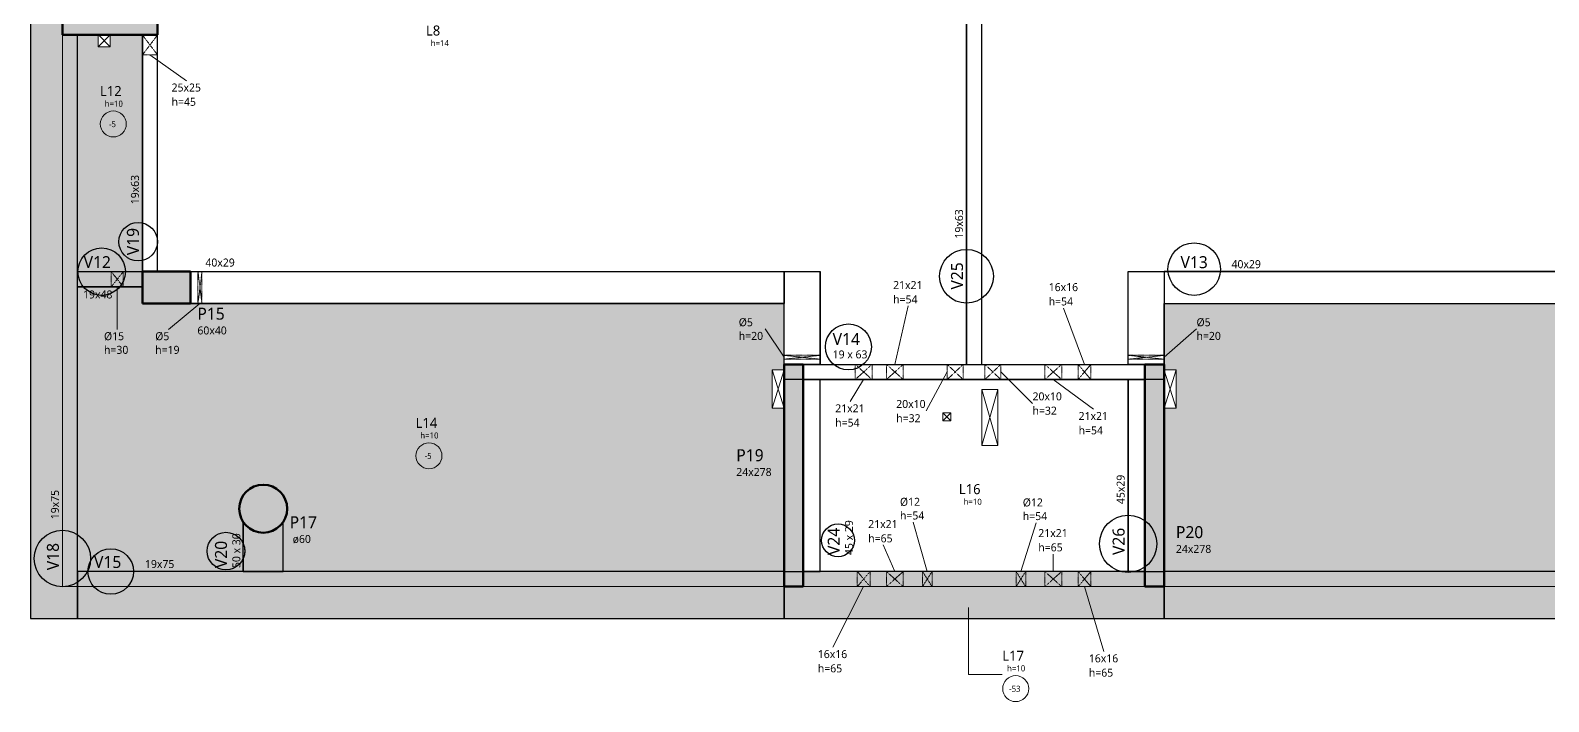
# Model space of a CAD drawing. Extents: x -20676 to 4767, y -817 to 14270.
# Drawn here: x -18717 to -16820, y 12325 to 13165 of the extents above; entities that cross this region are included whole.
import ezdxf

# ---------------------------------------------------------------- set-up
doc = ezdxf.new("R2010")
doc.units = 0
doc.linetypes.add('Traço', pattern=[0.635, 0.3175, -0.3175])
doc.layers.get('0').update_dxf_attribs({"lineweight": 13})
doc.layers.add('A-DETL', color=7, linetype='Continuous', lineweight=18, true_color=0x00a600)
for name, color, linetype, lineweight in [('A-FLOR', 7, 'Continuous', 18), ('A-FLOR-IDEN', 7, 'Continuous', 9), ('A-GENM', 7, 'Continuous', 18), ('A-GENM-HDLN', 7, 'Traço', 18), ('A-GENM-IDEN', 7, 'Continuous', 9), ('S-BEAM', 7, 'Continuous', 18), ('S-BEAM-IDEN', 7, 'Continuous', 9), ('S-COLS', 7, 'Continuous', 18), ('S-COLS-IDEN', 7, 'Continuous', 9)]:
    doc.layers.add(name, color=color, linetype=linetype, lineweight=lineweight)
doc.layers.add('Painéis', color=200, linetype='Continuous')
doc.styles.add('Gadugi', font='gadugi.ttf', dxfattribs={"height": 15})
doc.styles.add('Gadugi_1', font='gadugi.ttf', dxfattribs={"height": 10})
doc.styles.add('Gadugi_3', font='gadugi.ttf', dxfattribs={"height": 0.2})
doc.styles.add('Gadugi_4', font='gadugi.ttf', dxfattribs={"height": 12.5})

# ---------------------------------------------------------------- blocks, each defined once
blk = doc.blocks.new('PED_FURO_RETANGULAR_R04_2020 _INSTÂNCIA_ - FURO RET-3755454-PL200 - FORMA DO DUPLEX INFERIOR')
at = {"layer": 'A-GENM-HDLN'}
for p, q in [((-12.5, 9.5), (12.5, -9.5)), ((-12.5, -9.5), (12.5, 9.5)), ((-12.5, -9.5), (-12.5, 9.5))]:
    blk.add_line(p, q, dxfattribs=at)
blk = doc.blocks.new('PED_FURO_RETANGULAR_R04_2020 _INSTÂNCIA_ - FURO RET-4010708-PL200 - FORMA DO DUPLEX INFERIOR')
at = {"layer": 'A-GENM-HDLN'}
for p, q in [((-10.5, 9.5), (10.5, -9.5)), ((-10.5, -9.5), (10.5, 9.5)), ((-10.5, -9.5), (-10.5, 9.5)), ((10.5, 9.5), (10.5, -9.5))]:
    blk.add_line(p, q, dxfattribs=at)
blk = doc.blocks.new('PED_FURO_CIRCULAR_R04_2020 _INSTÂNCIA_ - FURO CIRC-3757155-PL200 - FORMA DO DUPLEX INFERIOR')
at = {"layer": 'A-GENM', "color": 8, "true_color": 0x808080}
blk.add_line((7.5, -9.5), (-7.5, -9.5), dxfattribs=at)
at = {"layer": 'A-GENM-HDLN'}
for p, q in [((7.5, -9.5), (-7.5, 9.5)), ((-7.5, -9.5), (7.5, 9.5)), ((-7.5, -9.5), (-7.5, 9.5)), ((-7.5, 9.5), (7.5, 9.5)), ((7.5, 9.5), (7.5, -9.5))]:
    blk.add_line(p, q, dxfattribs=at)
blk = doc.blocks.new('PED_FURO_RETANGULAR_R04_2020 _INSTÂNCIA_ - FURO RET-3656268-PL200 - FORMA DO DUPLEX INFERIOR')
at = {"layer": 'A-GENM-HDLN'}
for p, q in [((-10, 9.5), (10, -9.5)), ((-10, -9.5), (10, 9.5)), ((-10, -9.5), (-10, 9.5)), ((10, 9.5), (10, -9.5))]:
    blk.add_line(p, q, dxfattribs=at)
blk = doc.blocks.new('PED_FURO_CIRCULAR_R04_2020 _INSTÂNCIA_ - FURO CIRC-3758922-PL200 - FORMA DO DUPLEX INFERIOR')
at = {"layer": 'A-GENM-HDLN'}
for p, q in [((2.5, -22.5), (-2.5, 22.5)), ((-2.5, -22.5), (2.5, 22.5)), ((-2.5, -22.5), (-2.5, 22.5)), ((2.5, 22.5), (2.5, -22.5))]:
    blk.add_line(p, q, dxfattribs=at)
blk = doc.blocks.new('PED_FURO_CIRCULAR_R04_2020 _INSTÂNCIA_ - FURO CIRC-3759319-PL200 - FORMA DO DUPLEX INFERIOR')
at = {"layer": 'A-GENM-HDLN'}
for p, q in [((2.5, -20), (-2.5, 20)), ((-2.5, -20), (2.5, 20)), ((-2.5, -20), (-2.5, 20)), ((2.5, 20), (2.5, -20))]:
    blk.add_line(p, q, dxfattribs=at)
blk = doc.blocks.new('PED_FURO_CIRCULAR_R04_2020 _INSTÂNCIA_ - FURO CIRC-3774465-PL200 - FORMA DO DUPLEX INFERIOR')
at = {"layer": 'A-GENM-HDLN'}
for p, q in [((6, -9.5), (-6, 9.5)), ((-6, -9.5), (6, 9.5)), ((-6, -9.5), (-6, 9.5)), ((-6, 9.5), (6, 9.5)), ((6, 9.5), (6, -9.5)), ((6, -9.5), (-6, -9.5))]:
    blk.add_line(p, q, dxfattribs=at)
blk = doc.blocks.new('PED_FURO_RETANGULAR_R04_2020 _INSTÂNCIA_ - FURO RET-4011217-PL200 - FORMA DO DUPLEX INFERIOR')
at = {"layer": 'A-GENM-HDLN'}
for p, q in [((-8, 9.5), (8, -9.5)), ((-8, -9.5), (8, 9.5)), ((-8, -9.5), (-8, 9.5)), ((-8, 9.5), (8, 9.5)), ((8, 9.5), (8, -9.5)), ((8, -9.5), (-8, -9.5))]:
    blk.add_line(p, q, dxfattribs=at)
blk = doc.blocks.new('PED_FURO_RETANGULAR_R04_2020 _INSTÂNCIA_ - FURO RET-4011144-PL200 - FORMA DO DUPLEX INFERIOR')
at = {"layer": 'A-GENM-HDLN'}
for p, q in [((-10.5, 9.5), (10.5, -9.5)), ((-10.5, -9.5), (10.5, 9.5)), ((-10.5, -9.5), (-10.5, 9.5)), ((-10.5, 9.5), (10.5, 9.5)), ((10.5, 9.5), (10.5, -9.5)), ((10.5, -9.5), (-10.5, -9.5))]:
    blk.add_line(p, q, dxfattribs=at)
blk = doc.blocks.new('PED_FURO_RETANGULAR_R04_2020 _INSTÂNCIA_ - FURO RET-V3-PL200 - FORMA DO DUPLEX INFERIOR')
at = {"layer": 'A-GENM-HDLN'}
for p, q in [((-10.5, 9.5), (10.5, -9.5)), ((-10.5, -9.5), (10.5, 9.5)), ((-10.5, -9.5), (-10.5, 9.5)), ((10.5, 9.5), (10.5, -9.5)), ((10.5, -9.5), (-10.5, -9.5))]:
    blk.add_line(p, q, dxfattribs=at)
blk = doc.blocks.new('PED_FURO_RETANGULAR_R04_2020 _INSTÂNCIA_ - FURO RET-4011024-PL200 - FORMA DO DUPLEX INFERIOR')
at = {"layer": 'A-GENM-HDLN'}
for p, q in [((-8, 9.5), (8, -9.5)), ((-8, -9.5), (8, 9.5)), ((-8, -9.5), (-8, 9.5)), ((8, 9.5), (8, -9.5))]:
    blk.add_line(p, q, dxfattribs=at)
blk = doc.blocks.new('PED_FURO_RETANGULAR_R04_2020 _INSTÂNCIA_ - FURO RET-4054831-PL200 - FORMA DO DUPLEX INFERIOR')
at = {"layer": 'A-GENM-HDLN'}
for p, q in [((-10.5, -9.5), (10.5, 9.5)), ((-10.5, 9.5), (10.5, -9.5)), ((-10.5, 9.5), (-10.5, -9.5)), ((10.5, -9.5), (10.5, 9.5))]:
    blk.add_line(p, q, dxfattribs=at)
blk = doc.blocks.new('PED_TAG_LAJE_R01 - TÍTULO_ESPESSURA_REBAIXO-2413107-PL200 - FORMA DO DUPLEX INFERIOR')
at = {"layer": 'A-FLOR-IDEN'}
blk.add_circle((-0.046, -0.667), 0.325, dxfattribs=at)

msp = doc.modelspace()

# ---------------------------------------------------------------- hatches: boundary and pattern name
at = {"layer": 'A-DETL', "linetype": 'Continuous', "true_color": 0xccffcc}
for points in [[(-18677.41, 12469.35), (-18658.41, 12469.35), (-18658.41, 13159.35), (-18677.41, 13159.35), (-18677.41, 12816.05)], [(-18404.35, 12469.35), (-17775.41, 12469.35), (-17775.41, 12488.35), (-18658.41, 12488.35), (-18658.41, 12469.35), (-18588.63, 12469.35)], [(-17324.41, 12469.35), (-17324.41, 12488.35), (-17751.41, 12488.35), (-17751.41, 12469.35), (-17482.97, 12469.35)], [(-16398.41, 12469.35), (-16398.41, 12488.35), (-17300.41, 12488.35), (-17300.41, 12469.35), (-16561.59, 12469.35)]]:
    msp.add_hatch(color=254, dxfattribs=at).paths.add_polyline_path(points, flags=0)
at = {"layer": 'A-FLOR', "lineweight": 18, "true_color": 0xe6b8b7, "transparency": 33554495}
msp.add_hatch(color=9, dxfattribs=at).paths.add_polyline_path([(-17482.97, 12429.35), (-16358.41, 12429.35), (-16358.41, 13334.35), (-16398.41, 13334.35), (-16398.41, 12469.35), (-18677.41, 12469.35), (-18677.41, 13334.35), (-18717.41, 13334.35), (-18717.41, 12429.35), (-17751.41, 12429.35)], flags=0)
at = {"layer": 'A-FLOR', "lineweight": 18, "true_color": 0xd9d9d9, "transparency": 33554495}
for points in [[(-18658.41, 12863.35), (-18577.41, 12863.35), (-18577.41, 13159.35), (-18617.47, 13159.35), (-18617.47, 13144.42), (-18632.47, 13144.42), (-18632.47, 13159.35), (-18658.41, 13159.35), (-18658.41, 13077.34)], [(-18658.41, 12488.35), (-18451.41, 12488.35), (-18451.41, 12550.29), (-18454.13, 12555.37), (-18455.84, 12561), (-18456.41, 12566.85), (-18455.84, 12572.71), (-18454.13, 12578.33), (-18451.36, 12583.52), (-18447.63, 12588.07), (-18443.08, 12591.8), (-18437.89, 12594.57), (-18432.27, 12596.28), (-18426.41, 12596.85), (-18420.56, 12596.28), (-18414.93, 12594.57), (-18409.75, 12591.8), (-18405.2, 12588.07), (-18401.47, 12583.52), (-18398.7, 12578.33), (-18396.99, 12572.71), (-18396.41, 12566.85), (-18396.99, 12561), (-18398.7, 12555.37), (-18401.41, 12550.19), (-18401.41, 12488.35), (-17775.41, 12488.35), (-17775.41, 12692.4), (-17790.41, 12692.4), (-17790.41, 12740.4), (-17775.41, 12740.4), (-17775.41, 12823.35), (-18577.41, 12823.35), (-18577.41, 12844.35), (-18658.41, 12844.35), (-18658.41, 12816.05)], [(-17300.41, 12488.35), (-16674.41, 12488.35), (-16674.41, 12550.29), (-16677.13, 12555.37), (-16678.84, 12561), (-16679.41, 12566.85), (-16678.84, 12572.71), (-16677.13, 12578.33), (-16674.36, 12583.52), (-16670.63, 12588.07), (-16666.08, 12591.8), (-16660.89, 12594.57), (-16655.27, 12596.28), (-16649.41, 12596.85), (-16643.56, 12596.28), (-16637.93, 12594.57), (-16632.75, 12591.8), (-16628.2, 12588.07), (-16624.47, 12583.52), (-16621.7, 12578.33), (-16619.99, 12572.71), (-16619.41, 12566.85), (-16619.99, 12561), (-16621.7, 12555.37), (-16624.41, 12550.19), (-16624.41, 12488.35), (-16417.41, 12488.35), (-16417.41, 12844.35), (-16498.41, 12844.35), (-16498.41, 12823.35), (-17300.41, 12823.35), (-17300.41, 12740.4), (-17285.5, 12740.4), (-17285.5, 12692.4), (-17300.41, 12692.4), (-17300.41, 12554.76)]]:
    msp.add_hatch(color=254, dxfattribs=at).paths.add_polyline_path(points, flags=0)
at = {"layer": 'S-BEAM', "true_color": 0xd9d9d9}
for points in [[(-18588.63, 12844.35), (-18577.41, 12844.35), (-18577.41, 12863.35), (-18658.41, 12863.35), (-18658.41, 12844.35)], [(-18441.13, 12488.35), (-18401.41, 12488.35), (-18401.47, 12550.19), (-18405.2, 12545.64), (-18409.75, 12541.91), (-18414.93, 12539.14), (-18420.56, 12537.43), (-18426.41, 12536.85), (-18432.29, 12537.43), (-18437.93, 12539.15), (-18443.13, 12541.94), (-18447.68, 12545.7), (-18451.41, 12550.19), (-18451.41, 12488.35), (-18447.63, 12488.35)]]:
    msp.add_hatch(color=254, dxfattribs=at).paths.add_polyline_path(points, flags=0)
at = {"layer": 'S-COLS', "true_color": 0x808080}
for points in [[(-18677.41, 13159.35), (-18558.41, 13159.35), (-18558.41, 13178.35), (-18677.41, 13178.35)], [(-18577.41, 12823.35), (-18517.41, 12823.35), (-18517.41, 12863.35), (-18577.41, 12863.35)], [(-17751.41, 12469.35), (-17751.41, 12747.35), (-17775.41, 12747.35), (-17775.41, 12469.35)], [(-17300.41, 12469.35), (-17300.41, 12747.35), (-17324.41, 12747.35), (-17324.41, 12469.35)], [(-18426.41, 12536.85), (-18420.56, 12537.43), (-18414.93, 12539.14), (-18409.75, 12541.91), (-18405.2, 12545.64), (-18401.47, 12550.19), (-18398.7, 12555.37), (-18396.99, 12561), (-18396.41, 12566.85), (-18396.99, 12572.71), (-18398.7, 12578.33), (-18401.47, 12583.52), (-18405.2, 12588.07), (-18409.75, 12591.8), (-18414.93, 12594.57), (-18420.56, 12596.28), (-18426.41, 12596.85), (-18432.27, 12596.28), (-18437.89, 12594.57), (-18443.08, 12591.8), (-18447.63, 12588.07), (-18451.36, 12583.52), (-18454.13, 12578.33), (-18455.84, 12572.71), (-18456.41, 12566.85), (-18455.84, 12561), (-18454.13, 12555.37), (-18451.36, 12550.19), (-18447.63, 12545.64), (-18443.08, 12541.91), (-18437.89, 12539.14), (-18432.27, 12537.43)]]:
    msp.add_hatch(color=8, dxfattribs=at).paths.add_polyline_path(points, flags=0)

# ---------------------------------------------------------------- linework, layer by layer
at = {"linetype": 'Traço', "lineweight": 18}
for p, q in [((-18632.47, 13159.42), (-18632.4, 13159.36)), ((-18617.53, 13159.36), (-18617.47, 13159.42)), ((-17300.5, 12740.4), (-17300.42, 12740.14)), ((-17300.5, 12692.4), (-17300.42, 12692.67))]:
    msp.add_line(p, q, dxfattribs=at)
at = {"lineweight": 18}
for p, q in [((-18632.47, 13144.42), (-18617.54, 13159.35)), ((-18632.4, 13159.35), (-18617.47, 13144.42)), ((-17790.41, 12692.42), (-17775.42, 12740.38)), ((-17790.41, 12740.38), (-17775.42, 12692.42)), ((-17300.41, 12692.7), (-17285.51, 12740.38)), ((-17300.41, 12740.11), (-17285.51, 12692.42)), ((-17528.09, 12645.89), (-17508.1, 12715.86)), ((-17528.09, 12715.86), (-17508.1, 12645.89)), ((-17576.96, 12676.9), (-17566.96, 12686.9)), ((-17576.96, 12686.9), (-17566.96, 12676.9))]:
    msp.add_line(p, q, dxfattribs=at)
at = {"layer": 'A-DETL'}
for p, q in [((-18658.41, 13159.35), (-18677.41, 13159.35)), ((-18677.41, 13159.35), (-18658.41, 13159.35)), ((-18677.41, 13159.35), (-18677.41, 12469.35)), ((-18658.41, 13159.35), (-18658.41, 12488.35)), ((-18658.41, 12488.35), (-18658.41, 13159.35)), ((-17775.41, 12488.35), (-18658.41, 12488.35)), ((-17775.41, 12488.35), (-18658.41, 12488.35)), ((-17775.41, 12469.35), (-17775.41, 12488.35)), ((-17775.41, 12488.35), (-17775.41, 12469.35)), ((-17751.41, 12469.35), (-17751.41, 12488.35)), ((-17751.41, 12488.35), (-17751.41, 12469.35)), ((-17324.41, 12488.35), (-17751.41, 12488.35)), ((-17324.41, 12488.35), (-17751.41, 12488.35)), ((-17324.41, 12469.35), (-17324.41, 12488.35)), ((-17324.41, 12488.35), (-17324.41, 12469.35)), ((-16417.41, 12488.35), (-17300.41, 12488.35)), ((-17300.41, 12488.35), (-17300.41, 12469.35)), ((-17300.41, 12469.35), (-17300.41, 12488.35)), ((-17300.41, 12488.35), (-16417.41, 12488.35)), ((-18677.41, 12469.35), (-18658.41, 12469.35)), ((-18658.41, 12469.35), (-17775.41, 12469.35)), ((-17751.41, 12469.35), (-17324.41, 12469.35)), ((-17300.41, 12469.35), (-16398.41, 12469.35))]:
    msp.add_line(p, q, dxfattribs=at)
at = {"layer": 'A-FLOR', "lineweight": 18}
for p, q in [((-18717.41, 12429.35), (-18717.41, 13334.35)), ((-18632.47, 13159.35), (-18632.47, 13144.42)), ((-18617.47, 13144.42), (-18617.47, 13159.35)), ((-18632.47, 13144.42), (-18617.47, 13144.42)), ((-17775.41, 12740.4), (-17790.41, 12740.4)), ((-17790.41, 12740.4), (-17790.41, 12692.4)), ((-17285.5, 12740.4), (-17300.41, 12740.4)), ((-17285.5, 12692.4), (-17285.5, 12740.4)), ((-17508.09, 12715.88), (-17528.09, 12715.88)), ((-17528.09, 12715.88), (-17528.09, 12645.88)), ((-17508.09, 12645.88), (-17508.09, 12715.88)), ((-17790.41, 12692.4), (-17775.41, 12692.4)), ((-17566.96, 12686.9), (-17576.96, 12686.9)), ((-17576.96, 12686.9), (-17576.96, 12676.9)), ((-17576.96, 12676.9), (-17566.96, 12676.9)), ((-17566.96, 12676.9), (-17566.96, 12686.9)), ((-17300.41, 12692.4), (-17285.5, 12692.4)), ((-17528.09, 12645.88), (-17508.09, 12645.88)), ((-16358.41, 12429.35), (-18717.41, 12429.35))]:
    msp.add_line(p, q, dxfattribs=at)
at = {"layer": 'A-FLOR-IDEN'}
for p, q in [((-17544.96, 12443.44), (-17544.96, 12359.53)), ((-17544.96, 12359.53), (-17502.61, 12359.53))]:
    msp.add_line(p, q, dxfattribs=at)
at = {"layer": 'A-GENM-IDEN'}
for p, q in [((-18567.91, 13134.35), (-18522.2, 13102.18)), ((-18608.8, 12844.34), (-18608.8, 12791.15)), ((-18505.41, 12823.35), (-18544.83, 12791.15)), ((-17636.91, 12747.35), (-17620.36, 12820.39)), ((-17399.91, 12747.35), (-17425.93, 12817.8)), ((-17775.41, 12756.24), (-17798.91, 12791.63)), ((-17300.41, 12756.24), (-17259.89, 12791.63)), ((-17571.53, 12737.85), (-17597.79, 12689.04)), ((-17504.39, 12737.85), (-17464.84, 12698.54)), ((-17675.91, 12728.35), (-17692.77, 12700.89)), ((-17438.91, 12728.35), (-17388.53, 12691.32)), ((-17596.41, 12488.35), (-17613.95, 12550.08)), ((-17479.41, 12488.35), (-17460.46, 12549.3)), ((-17636.92, 12488.35), (-17651.49, 12521.44)), ((-17438.91, 12488.35), (-17438.91, 12510.17)), ((-17675.92, 12469.35), (-17714.48, 12393.54)), ((-17399.91, 12469.35), (-17375.73, 12388.18))]:
    msp.add_line(p, q, dxfattribs=at)
at = {"layer": 'Painéis', "color": 6}
for points in [[(-17528.41, 13424.85), (-17547.41, 13424.85), (-17547.41, 12747.35), (-17528.41, 12747.35)], [(-18577.41, 12863.35), (-18558.41, 12863.35), (-18558.41, 13159.35), (-18577.41, 13159.35)], [(-18658.41, 12863.35), (-18577.41, 12863.35), (-18577.41, 12844.35), (-18658.41, 12844.35)], [(-18517.41, 12863.35), (-17775.41, 12863.35), (-17775.41, 12823.35), (-18517.41, 12823.35)], [(-17775.41, 12747.35), (-17775.41, 12863.35), (-17730.41, 12863.35), (-17730.41, 12747.35)], [(-17345.41, 12747.35), (-17345.41, 12863.35), (-17300.41, 12863.35), (-17300.41, 12747.35)], [(-17300.41, 12823.35), (-16558.41, 12823.35), (-16558.41, 12863.35), (-17300.41, 12863.35)], [(-17751.41, 12747.35), (-17324.41, 12747.35), (-17324.41, 12728.35), (-17751.41, 12728.35)], [(-17775.41, 12488.35), (-17730.41, 12488.35), (-17730.41, 12728.35), (-17775.41, 12728.35)], [(-17300.41, 12728.35), (-17345.41, 12728.35), (-17345.41, 12488.35), (-17300.41, 12488.35)], [(-17775.41, 12488.35), (-18658.41, 12488.35), (-18658.41, 12429.35), (-17775.41, 12429.35)], [(-17775.41, 12469.35), (-17775.41, 12429.35), (-17300.41, 12429.35), (-17300.41, 12469.35), (-17324.41, 12469.35), (-17324.41, 12488.35), (-17751.41, 12488.35), (-17751.41, 12469.35)], [(-16358.41, 12488.35), (-16417.41, 12488.35), (-17300.41, 12488.35), (-17300.41, 12429.35), (-16358.41, 12429.35)]]:
    msp.add_lwpolyline(points, close=True, dxfattribs=at)
msp.add_lwpolyline([(-18717.41, 13178.35), (-18717.41, 12429.35), (-18658.41, 12429.35), (-18658.41, 13159.35), (-18677.41, 13159.35), (-18677.41, 13178.35)], dxfattribs=at)
msp.add_lwpolyline([(-18401.41, 12550.27, -0.536675), (-18451.41, 12550.27), (-18451.41, 12523.13, -0.1023865), (-18449.49, 12513.81, -0.1023865), (-18451.41, 12504.49), (-18451.41, 12488.35), (-18401.41, 12488.35)], format="xyb", close=True, dxfattribs=at)
for centre, radius in [((-18582.72, 12900.77), 24.08), ((-18628.36, 12863.35), 29.66), ((-17547.41, 12857.56), 33.62), ((-17262.75, 12866.55), 32.85), ((-17694.96, 12769.22), 28.69), ((-17707.96, 12527.25), 20.56), ((-17345.41, 12522.85), 35.83), ((-18677.41, 12504.54), 35.25), ((-18472.96, 12513.81), 23.47), ((-18616.94, 12488.35), 28.49)]:
    msp.add_circle(centre, radius, dxfattribs=at)
at = {"layer": 'S-BEAM', "lineweight": 25}
for p, q in [((-17547.41, 12747.35), (-17547.41, 13424.85)), ((-17528.41, 12747.35), (-17528.41, 13424.85)), ((-18577.41, 12863.35), (-18577.41, 13159.35)), ((-18558.41, 12863.35), (-18558.41, 13159.35)), ((-18658.41, 12863.35), (-18577.41, 12863.35)), ((-18517.41, 12863.35), (-17775.41, 12863.35)), ((-17775.41, 12863.35), (-17730.41, 12863.35)), ((-17730.41, 12747.35), (-17730.41, 12863.35)), ((-17345.41, 12863.35), (-17300.41, 12863.35)), ((-17345.41, 12747.35), (-17345.41, 12863.35)), ((-17300.41, 12863.35), (-16558.41, 12863.35)), ((-18658.41, 12844.35), (-18577.41, 12844.35)), ((-18517.41, 12823.35), (-17775.41, 12823.35)), ((-17775.41, 12747.35), (-17775.41, 12823.35)), ((-17300.41, 12747.35), (-17300.41, 12823.35)), ((-17300.41, 12823.35), (-16558.41, 12823.35)), ((-17751.41, 12747.35), (-17547.41, 12747.35)), ((-17528.41, 12747.35), (-17324.41, 12747.35)), ((-17751.41, 12728.35), (-17324.41, 12728.35)), ((-17730.41, 12488.35), (-17730.41, 12728.35)), ((-17345.41, 12488.35), (-17345.41, 12728.35)), ((-17345.41, 12488.35), (-17345.41, 12728.35)), ((-18451.41, 12488.35), (-18451.41, 12550.27)), ((-18401.41, 12488.35), (-18401.41, 12550.27))]:
    msp.add_line(p, q, dxfattribs=at)
for start, end in [(223.04945, 224.84585), (315.15415, 316.95055), (235.39348, 236.13439), (303.86561, 304.60652)]:
    msp.add_arc((-18426.41, 12566.85), 30, start, end, dxfattribs=at)
at = {"layer": 'S-COLS', "lineweight": 50}
for p, q in [((-18677.41, 13159.35), (-18677.41, 13178.35)), ((-18558.41, 13178.35), (-18558.41, 13159.35)), ((-18558.41, 13159.35), (-18677.41, 13159.35)), ((-18577.41, 12823.35), (-18577.41, 12863.35)), ((-18577.41, 12863.35), (-18517.41, 12863.35)), ((-18517.41, 12863.35), (-18517.41, 12823.35)), ((-18517.41, 12823.35), (-18577.41, 12823.35)), ((-17775.41, 12469.35), (-17775.41, 12747.35)), ((-17775.41, 12747.35), (-17751.41, 12747.35)), ((-17751.41, 12747.35), (-17751.41, 12469.35)), ((-17324.41, 12469.35), (-17324.41, 12747.35)), ((-17324.41, 12747.35), (-17300.41, 12747.35)), ((-17300.41, 12747.35), (-17300.41, 12469.35)), ((-17751.41, 12469.35), (-17775.41, 12469.35)), ((-17300.41, 12469.35), (-17324.41, 12469.35))]:
    msp.add_line(p, q, dxfattribs=at)
for start, end in [(0, 180), (180, 0)]:
    msp.add_arc((-18426.41, 12566.85), 30, start, end, dxfattribs=at)
at = {"layer": 'S-COLS', "lineweight": 18}
for start, end in [(202.68992, 213.55731), (326.44269, 337.31008)]:
    msp.add_arc((-18426.41, 12566.85), 30, start, end, dxfattribs=at)

# ---------------------------------------------------------------- block references
at = {"layer": 'A-FLOR-IDEN', "xscale": 49.99999999999998, "yscale": 49.99999999999998, "zscale": 49.99999999999998}
for p in [(-18611.42, 13081.37), (-18216.91, 12666.35), (-17483.59, 12375.11)]:
    msp.add_blockref('PED_TAG_LAJE_R01 - TÍTULO_ESPESSURA_REBAIXO-2413107-PL200 - FORMA DO DUPLEX INFERIOR', p, dxfattribs=at)
at = {"layer": 'A-GENM', "linetype": 'Traço'}
for name, p, rotation in [('PED_FURO_RETANGULAR_R04_2020 _INSTÂNCIA_ - FURO RET-3755454-PL200 - FORMA DO DUPLEX INFERIOR', (-18567.91, 13146.85), 89.99999999999953), ('PED_FURO_CIRCULAR_R04_2020 _INSTÂNCIA_ - FURO CIRC-3758922-PL200 - FORMA DO DUPLEX INFERIOR', (-17752.91, 12756.24), 89.99999999999955), ('PED_FURO_CIRCULAR_R04_2020 _INSTÂNCIA_ - FURO CIRC-3758922-PL200 - FORMA DO DUPLEX INFERIOR', (-17322.91, 12756.24), 89.99999999999952), ('PED_FURO_RETANGULAR_R04_2020 _INSTÂNCIA_ - FURO RET-4054831-PL200 - FORMA DO DUPLEX INFERIOR', (-17675.91, 12737.85), 180), ('PED_FURO_RETANGULAR_R04_2020 _INSTÂNCIA_ - FURO RET-4054831-PL200 - FORMA DO DUPLEX INFERIOR', (-17636.91, 12737.85), 180)]:
    msp.add_blockref(name, p, dxfattribs=dict(at, rotation=rotation))
for name, p in [('PED_FURO_CIRCULAR_R04_2020 _INSTÂNCIA_ - FURO CIRC-3757155-PL200 - FORMA DO DUPLEX INFERIOR', (-18608.8, 12853.84)), ('PED_FURO_CIRCULAR_R04_2020 _INSTÂNCIA_ - FURO CIRC-3759319-PL200 - FORMA DO DUPLEX INFERIOR', (-18505.41, 12843.35)), ('PED_FURO_RETANGULAR_R04_2020 _INSTÂNCIA_ - FURO RET-3656268-PL200 - FORMA DO DUPLEX INFERIOR', (-17561.53, 12737.85)), ('PED_FURO_RETANGULAR_R04_2020 _INSTÂNCIA_ - FURO RET-3656268-PL200 - FORMA DO DUPLEX INFERIOR', (-17514.39, 12737.85)), ('PED_FURO_RETANGULAR_R04_2020 _INSTÂNCIA_ - FURO RET-4010708-PL200 - FORMA DO DUPLEX INFERIOR', (-17438.91, 12737.85)), ('PED_FURO_RETANGULAR_R04_2020 _INSTÂNCIA_ - FURO RET-4011024-PL200 - FORMA DO DUPLEX INFERIOR', (-17399.91, 12737.85)), ('PED_FURO_RETANGULAR_R04_2020 _INSTÂNCIA_ - FURO RET-4011217-PL200 - FORMA DO DUPLEX INFERIOR', (-17675.92, 12478.85)), ('PED_FURO_RETANGULAR_R04_2020 _INSTÂNCIA_ - FURO RET-4011144-PL200 - FORMA DO DUPLEX INFERIOR', (-17636.92, 12478.85)), ('PED_FURO_CIRCULAR_R04_2020 _INSTÂNCIA_ - FURO CIRC-3774465-PL200 - FORMA DO DUPLEX INFERIOR', (-17596.41, 12478.85)), ('PED_FURO_CIRCULAR_R04_2020 _INSTÂNCIA_ - FURO CIRC-3774465-PL200 - FORMA DO DUPLEX INFERIOR', (-17479.41, 12478.85)), ('PED_FURO_RETANGULAR_R04_2020 _INSTÂNCIA_ - FURO RET-V3-PL200 - FORMA DO DUPLEX INFERIOR', (-17438.91, 12478.85)), ('PED_FURO_RETANGULAR_R04_2020 _INSTÂNCIA_ - FURO RET-4011217-PL200 - FORMA DO DUPLEX INFERIOR', (-17399.91, 12478.85))]:
    msp.add_blockref(name, p, dxfattribs=at)

# ---------------------------------------------------------------- texts
at = {"layer": 'A-FLOR-IDEN', "attachment_point": 1}
for s, insert, char_height, width, style in [('L8', (-18222.95, 13171.17), 12.5, 21.6456, 'Gadugi_4'), ('h=14', (-18217.06, 13152.88), 7.5, 29.6624, 'Gadugi_3'), ('L12', (-18630.44, 13095.46), 12.5, 33.27, 'Gadugi_4'), ('h=10', (-18624.55, 13077.17), 7.5, 29.6624, 'Gadugi_3'), ('-5', (-18619.13, 13051.61), 7.5, 12.0253, 'Gadugi_3'), ('L14', (-18235.94, 12680.44), 12.5, 33.27, 'Gadugi_4'), ('h=10', (-18230.04, 12662.16), 7.5, 29.6624, 'Gadugi_3'), ('-5', (-18224.63, 12636.59), 7.5, 12.0253, 'Gadugi_3'), ('L16', (-17556.94, 12597.53), 12.5, 33.27, 'Gadugi_4'), ('h=10', (-17551.04, 12579.24), 7.5, 29.6624, 'Gadugi_3'), ('L17', (-17502.61, 12389.2), 12.5, 33.27, 'Gadugi_4'), ('h=10', (-17496.72, 12370.91), 7.5, 29.6624, 'Gadugi_3'), ('-53', (-17494.13, 12345.34), 7.5, 18.8397, 'Gadugi_3')]:
    msp.add_mtext(s, dxfattribs=dict(at, insert=insert, char_height=char_height, width=width, style=style))
at = {"layer": 'A-GENM-IDEN', "char_height": 10, "attachment_point": 1, "style": 'Gadugi_1'}
for s, insert, width in [('25x25', (-18540.9, 13098.62), 44.8945), ('h=45', (-18540.9, 13080.76), 39.6835), ('21x21', (-17639.06, 12851.54), 44.8945), ('16x16', (-17444.63, 12848.95), 44.8945), ('h=54', (-17639.06, 12833.68), 39.6835), ('h=54', (-17444.63, 12831.09), 39.6835), ('Ø5', (-17832.01, 12805.03), 22.0464), ('Ø5', (-17259.89, 12805.03), 22.0464), ('Ø15', (-18625.35, 12787.59), 31.2658), ('h=30', (-18625.35, 12770.51), 39.6835), ('Ø5', (-18561.38, 12787.59), 22.0464), ('h=19', (-18561.38, 12770.51), 39.6835), ('h=20', (-17832.01, 12787.96), 39.6835), ('h=20', (-17259.89, 12787.96), 39.6835), ('21x21', (-17711.47, 12697.33), 44.8945), ('20x10', (-17635.19, 12702.84), 44.8945), ('20x10', (-17464.84, 12712.33), 44.8945), ('h=54', (-17711.47, 12679.48), 39.6835), ('h=32', (-17635.19, 12684.98), 39.6835), ('h=32', (-17464.84, 12694.47), 39.6835), ('21x21', (-17407.23, 12687.76), 44.8945), ('h=54', (-17407.23, 12669.9), 39.6835), ('Ø12', (-17630.5, 12580.44), 31.2658), ('h=54', (-17630.5, 12563.37), 39.6835), ('Ø12', (-17477.01, 12579.66), 31.2658), ('h=54', (-17477.01, 12562.59), 39.6835), ('21x21', (-17670.19, 12552.58), 44.8945), ('h=65', (-17670.19, 12534.73), 39.6835), ('21x21', (-17457.61, 12541.32), 44.8945), ('h=65', (-17457.61, 12523.46), 39.6835), ('h=65', (-17733.18, 12372.12), 39.6835), ('16x16', (-17733.18, 12389.98), 44.8945), ('16x16', (-17394.43, 12384.62), 44.8945), ('h=65', (-17394.43, 12366.76), 39.6835)]:
    msp.add_mtext(s, dxfattribs=dict(at, insert=insert, width=width))
at = {"layer": 'S-BEAM-IDEN', "attachment_point": 1, "rotation": 90}
for s, insert, char_height, width, style in [('19x63', (-18591.73, 12947.62), 10, 44.8945, 'Gadugi_1'), ('19x63', (-17561.73, 12904.67), 10, 44.8945, 'Gadugi_1'), ('V19', (-18596.76, 12883.92), 15, 44.0928, 'Gadugi'), ('V25', (-17566.76, 12840.96), 15, 44.0928, 'Gadugi'), ('45x29', (-17359.73, 12572.62), 10, 44.8945, 'Gadugi_1'), ('19x75', (-18691.73, 12553.62), 10, 44.8945, 'Gadugi_1'), ('45 x 29', (-17699.19, 12508.94), 10, 54.5147, 'Gadugi_1'), ('V20', (-18486.67, 12492.56), 15, 44.0928, 'Gadugi'), ('50 x 30', (-18465.03, 12492.61), 10, 54.5147, 'Gadugi_1'), ('V24', (-17720.83, 12508.9), 15, 44.0928, 'Gadugi'), ('V26', (-17364.76, 12508.92), 15, 44.0928, 'Gadugi'), ('V18', (-18696.76, 12489.92), 15, 44.0928, 'Gadugi')]:
    msp.add_mtext(s, dxfattribs=dict(at, insert=insert, char_height=char_height, width=width, style=style))
at = {"layer": 'S-BEAM-IDEN', "attachment_point": 1}
for s, insert, char_height, width, style in [('V12', (-18650.84, 12882.7), 15, 44.0928, 'Gadugi'), ('40x29', (-18498.64, 12879.72), 10, 44.8945, 'Gadugi_1'), ('V13', (-17279.85, 12882.7), 15, 44.0928, 'Gadugi'), ('40x29', (-17216.15, 12877.67), 10, 44.8945, 'Gadugi_1'), ('19x48', (-18651.54, 12839.79), 10, 44.8945, 'Gadugi_1'), ('V14', (-17714.68, 12786.45), 15, 44.0928, 'Gadugi'), ('19 x 63', (-17714.63, 12764.82), 10, 54.5147, 'Gadugi_1'), ('V15', (-18637.85, 12507.7), 15, 44.0928, 'Gadugi'), ('19x75', (-18574.15, 12502.67), 10, 44.8945, 'Gadugi_1')]:
    msp.add_mtext(s, dxfattribs=dict(at, insert=insert, char_height=char_height, width=width, style=style))
at = {"layer": 'S-COLS-IDEN', "attachment_point": 1}
for s, insert, char_height, width, style in [('P15', (-18508.64, 12818.27), 15, 42.4894, 'Gadugi'), ('60x40', (-18508.64, 12794.78), 10, 44.8945, 'Gadugi_1'), ('P19', (-17835.09, 12641.27), 15, 42.4894, 'Gadugi'), ('24x278', (-17835.09, 12617.78), 10, 54.1139, 'Gadugi_1'), ('P17', (-18393.33, 12557.44), 15, 42.4894, 'Gadugi'), ('P20', (-17285.6, 12545.02), 15, 42.4894, 'Gadugi'), ('ø60', (-18389.57, 12533.95), 10, 28.4599, 'Gadugi_1'), ('24x278', (-17285.6, 12521.53), 10, 54.1139, 'Gadugi_1')]:
    msp.add_mtext(s, dxfattribs=dict(at, insert=insert, char_height=char_height, width=width, style=style))

doc.saveas('drawing.dxf')
